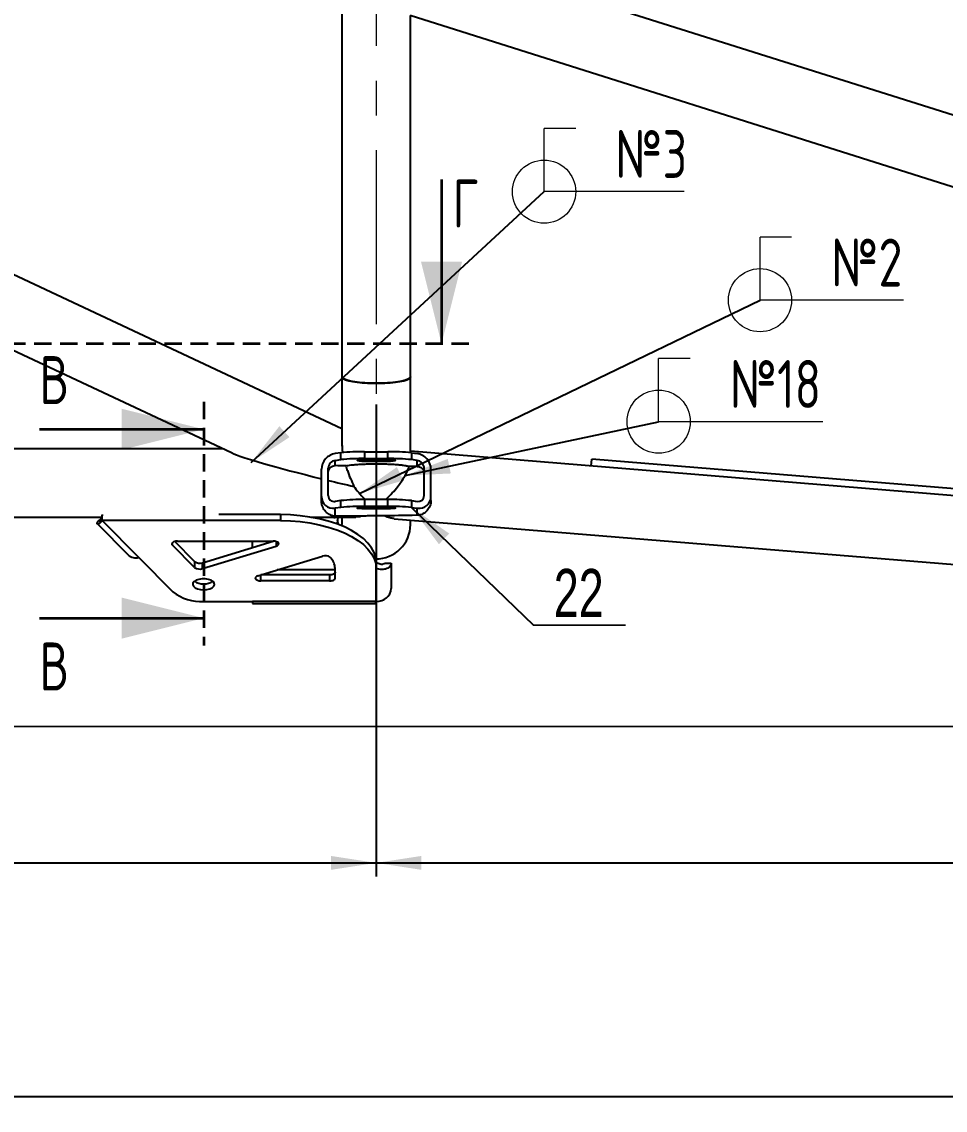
# Model space of a CAD drawing. Header units: millimetres. Extents: x -1160 to 841, y -1082 to 594.
# Drawn here: x 317.4 to 384.8, y 312.6 to 392.1 of the extents above; entities that cross this region are included whole.
import ezdxf

# ---------------------------------------------------------------- set-up
doc = ezdxf.new("R2010")
doc.units = ezdxf.units.MM
doc.linetypes.add('CENTERX2', pattern=[20.32, 12.7, -2.54, 2.54, -2.54])
doc.linetypes.add('HIDDEN', pattern=[1.905, 1.27, -0.635])
doc.layers.add('FORMAT', color=7, linetype='Continuous')
doc.styles.add('SLDTEXTSTYLE0', font='TXT', dxfattribs={"width": 0.7, "bigfont": 'bigfont'})
doc.styles.add('SLDTEXTSTYLE1', font='TXT', dxfattribs={"width": 0.7})
doc.dimstyles.new('SLDDIMSTYLE0', dxfattribs={"dimtxt": 3.5, "dimasz": 3.302, "dimexe": 0, "dimexo": 0.0625, "dimgap": 0.875, "dimtad": 1, "dimdec": 0, "dimlfac": 5, "dimrnd": 1e-09, "dimzin": 12, "dimdsep": 46, "dimtxsty": 'SLDTEXTSTYLE1', "dimsah": 1, "dimcen": 0.09, "dimadec": 0, "dimazin": 3, "dimtfac": 1, "dimtdec": 0, "dimtofl": 0, "dimtmove": 0, "dimatfit": 3, "dimfxl": 0, "dimfrac": 2, "dimtolj": 1, "dimtzin": 12, "dimarcsym": 0})
doc.dimstyles.new('SLDDIMSTYLE1', dxfattribs={"dimtxt": 3.5, "dimasz": 3.302, "dimexe": 0, "dimexo": 0.0625, "dimgap": 0.875, "dimtad": 1, "dimdec": 0, "dimlfac": 5, "dimrnd": 1e-09, "dimzin": 12, "dimdsep": 46, "dimtxsty": 'SLDTEXTSTYLE1', "dimsah": 1, "dimcen": 0.09, "dimadec": 0, "dimazin": 3, "dimtol": 1, "dimtp": 3, "dimtm": 3, "dimtfac": 1, "dimtdec": 0, "dimtofl": 0, "dimtmove": 0, "dimatfit": 3, "dimfxl": 0, "dimfrac": 2, "dimtolj": 1, "dimtzin": 12, "dimarcsym": 0})
doc.dimstyles.new('SLDDIMSTYLE3', dxfattribs={"dimtxt": 0.18, "dimasz": 3.302, "dimexe": 0, "dimexo": 0.0625, "dimgap": 0, "dimtad": 0, "dimtih": 1, "dimtoh": 1, "dimdec": 0, "dimrnd": 1e-09, "dimzin": 0, "dimdsep": 46, "dimtxsty": 'Standard', "dimsah": 1, "dimcen": 0.09, "dimadec": 0, "dimazin": 0, "dimtfac": 3.302, "dimtdec": 0, "dimtofl": 0, "dimtmove": 0, "dimatfit": 3, "dimfxl": 0, "dimfrac": 2, "dimtolj": 1, "dimtzin": 0, "dimarcsym": 0})
doc.dimstyles.new('SLDDIMSTYLE4', dxfattribs={"dimtxt": 0.18, "dimasz": 3.302, "dimexe": 0, "dimexo": 0.0625, "dimgap": 0, "dimtad": 0, "dimtih": 1, "dimtoh": 1, "dimdec": 0, "dimrnd": 1e-09, "dimzin": 0, "dimdsep": 46, "dimtxsty": 'Standard', "dimsah": 1, "dimcen": 0.09, "dimadec": 0, "dimazin": 0, "dimtfac": 3.302, "dimtdec": 0, "dimtofl": 0, "dimtmove": 0, "dimatfit": 3, "dimfxl": 0, "dimfrac": 2, "dimtolj": 1, "dimtzin": 0, "dimarcsym": 0})

# ---------------------------------------------------------------- blocks, each defined once
blk = doc.blocks.new('_D_1')
at = {"layer": 'FORMAT'}
for p, q in [((277.393, 340.607), (277.388, 355.913)), ((503.262, 340.687), (276.393, 340.606))]:
    blk.add_line(p, q, dxfattribs=at)
for points in [[(277.388, 355.913), (276.881, 352.61), (277.897, 352.611)], [(277.393, 340.607), (277.9, 343.909), (276.884, 343.908)]]:
    blk.add_solid(points, dxfattribs=at)
at = {"layer": 'FORMAT', "attachment_point": 1, "rotation": 90.02033, "style": 'SLDTEXTSTYLE1'}
for s, insert, char_height in [('3', (271.698, 351.304), 2), ('3', (274.334, 351.305), 2), ('+', (271.698, 350.239), 2), ('-', (274.334, 350.169), 2), ('77', (272.88, 344.194), 3.5)]:
    blk.add_mtext(s, dxfattribs=dict(at, insert=insert, char_height=char_height))
blk = doc.blocks.new('_D_3')
at = {"layer": 'FORMAT'}
for p, q in [((190.762, 355.389), (190.762, 312.626)), ((619.262, 355.935), (619.262, 312.626)), ((190.762, 313.626), (619.262, 313.626))]:
    blk.add_line(p, q, dxfattribs=at)
for points in [[(190.762, 313.626), (194.064, 313.118), (194.064, 314.134)], [(619.262, 313.626), (615.96, 314.134), (615.96, 313.118)]]:
    blk.add_solid(points, dxfattribs=at)
at = {"layer": 'FORMAT', "insert": (445.141, 318.138), "char_height": 3.5, "attachment_point": 1, "style": 'SLDTEXTSTYLE1'}
blk.add_mtext('2142*', dxfattribs=at)
blk = doc.blocks.new('_D_5')
at = {"layer": 'FORMAT'}
for p, q in [((263.262, 364.082), (263.262, 329.687)), ((343.262, 364.17), (343.262, 329.687)), ((263.262, 330.687), (343.262, 330.687))]:
    blk.add_line(p, q, dxfattribs=at)
for points in [[(263.262, 330.687), (266.564, 330.179), (266.564, 331.195)], [(343.262, 330.687), (339.96, 331.195), (339.96, 330.179)]]:
    blk.add_solid(points, dxfattribs=at)
at = {"layer": 'FORMAT', "attachment_point": 1, "style": 'SLDTEXTSTYLE1'}
for s, insert, char_height in [('3', (296.849, 336.378), 2), ('+', (295.784, 336.378), 2), ('400', (287.498, 335.199), 3.5), ('3', (296.849, 333.742), 2), ('-', (295.713, 333.742), 2)]:
    blk.add_mtext(s, dxfattribs=dict(at, insert=insert, char_height=char_height))
blk = doc.blocks.new('_D_6')
at = {"layer": 'FORMAT'}
for p, q in [((503.262, 404.013), (503.262, 329.687)), ((343.262, 364.17), (343.262, 329.687)), ((343.262, 330.687), (503.262, 330.687))]:
    blk.add_line(p, q, dxfattribs=at)
for points in [[(343.262, 330.687), (346.564, 330.179), (346.564, 331.195)], [(503.262, 330.687), (499.96, 331.195), (499.96, 330.179)]]:
    blk.add_solid(points, dxfattribs=at)
at = {"layer": 'FORMAT', "attachment_point": 1, "style": 'SLDTEXTSTYLE1'}
for s, insert, char_height in [('3', (436.79, 336.378), 2), ('+', (435.725, 336.378), 2), ('800', (427.439, 335.199), 3.5), ('3', (436.79, 333.742), 2), ('-', (435.654, 333.742), 2)]:
    blk.add_mtext(s, dxfattribs=dict(at, insert=insert, char_height=char_height))
blk = doc.blocks.new('SW_NOTE_6')
at = {"color": 0, "linetype": 'Continuous', "lineweight": 0}
for p, q in [((0, 0), (6.715, 0)), ((6.715, 0), (0, 0)), ((0, 0), (6.715, 0)), ((6.715, 0), (0, 0)), ((0, 0), (6.715, 0)), ((6.715, 0), (0, 0))]:
    blk.add_line(p, q, dxfattribs=at)
at = {"color": 0, "linetype": 'Continuous', "lineweight": 0, "insert": (3.304, 4.104), "char_height": 3.5, "attachment_point": 2, "style": 'SLDTEXTSTYLE1'}
blk.add_mtext('22', dxfattribs=at)
blk = doc.blocks.new('SW_WELDSYMBOL_2')
at = {"color": 0, "linetype": 'Continuous', "lineweight": 0}
for p, q in [((0, 0), (0, 4.614)), ((2.307, 4.614), (0, 4.614)), ((10.485, 0), (0, 0))]:
    blk.add_line(p, q, dxfattribs=at)
blk.add_circle((0, 0), 2.307, dxfattribs=at)
at = {"color": 0, "linetype": 'Continuous', "lineweight": 0, "insert": (5.2, 4.498), "char_height": 3.5, "attachment_point": 1, "style": 'SLDTEXTSTYLE0'}
blk.add_mtext('\\M+187822', dxfattribs=at)
blk = doc.blocks.new('SW_WELDSYMBOL_3')
at = {"color": 0, "linetype": 'Continuous', "lineweight": 0}
for p, q in [((0, 0), (0, 4.614)), ((2.307, 4.614), (0, 4.614)), ((10.235, 0), (0, 0))]:
    blk.add_line(p, q, dxfattribs=at)
blk.add_circle((0, 0), 2.307, dxfattribs=at)
at = {"color": 0, "linetype": 'Continuous', "lineweight": 0, "insert": (5.2, 4.498), "char_height": 3.5, "attachment_point": 1, "style": 'SLDTEXTSTYLE0'}
blk.add_mtext('\\M+187823', dxfattribs=at)
blk = doc.blocks.new('SW_WELDSYMBOL_34')
at = {"color": 0, "linetype": 'Continuous', "lineweight": 0}
for p, q in [((0, 0), (0, 4.614)), ((2.307, 4.614), (0, 4.614)), ((11.977, 0), (0, 0))]:
    blk.add_line(p, q, dxfattribs=at)
blk.add_circle((0, 0), 2.307, dxfattribs=at)
at = {"color": 0, "linetype": 'Continuous', "lineweight": 0, "insert": (5.2, 4.498), "char_height": 3.5, "attachment_point": 1, "style": 'SLDTEXTSTYLE0'}
blk.add_mtext('\\M+1878218', dxfattribs=at)

msp = doc.modelspace()

# ---------------------------------------------------------------- linework, layer by layer
at = {"color": 7, "linetype": 'Continuous', "lineweight": 25}
for p, q in [((340.762283, 362.373131), (274.473667, 393.524392)), ((340.762283, 393.487026), (340.762283, 366.169861)), ((500.762283, 348.801816), (358.030732, 393.93745)), ((265.762283, 392.09359), (332.688005, 360.642931)), ((345.738421, 392.580573), (482.834685, 349.22697)), ((345.762283, 366.169861), (345.762283, 392.573027)), ((340.762283, 366.169861), (340.762283, 361.114471)), ((345.762283, 360.639815), (345.762283, 366.169861)), ((332.072794, 360.932039), (301.677058, 360.921255)), ((340.684932, 360.630135), (340.262283, 360.572699)), ((340.262283, 360.07424), (340.684932, 360.131676)), ((340.262283, 359.694132), (340.262283, 360.07424)), ((340.684932, 360.131676), (340.684932, 360.630135)), ((342.416983, 360.708594), (342.416983, 360.210136)), ((342.416983, 360.708594), (344.107582, 360.708594)), ((342.416983, 360.210136), (344.107582, 360.210136)), ((343.822283, 360.150507), (342.702283, 360.150507)), ((344.107582, 360.210136), (344.107582, 360.708594)), ((412.920848, 355.26418), (345.762283, 360.74045)), ((345.839633, 360.630135), (345.839633, 360.131676)), ((345.839633, 360.630135), (346.262283, 360.572699)), ((346.262283, 360.07424), (345.839633, 360.131676)), ((346.262283, 359.635135), (346.262283, 360.07424)), ((358.964626, 359.6639), (359.005262, 360.162246)), ((412.983107, 355.760763), (359.005262, 360.162246)), ((339.262283, 357.446052), (339.262283, 359.439887)), ((339.762283, 357.513999), (339.762283, 359.507834)), ((342.702283, 360.018695), (343.822283, 360.018695)), ((346.762283, 357.513999), (346.762283, 359.507834)), ((347.262283, 357.446052), (347.262283, 359.439887)), ((339.262283, 357.128372), (339.262283, 357.446052)), ((340.684932, 357.140924), (340.262283, 357.083488)), ((340.684932, 356.642466), (340.684932, 357.140924)), ((342.416983, 357.219384), (342.416983, 356.720925)), ((344.107582, 357.219384), (342.416983, 357.219384)), ((344.107582, 356.720925), (344.107582, 357.219384)), ((345.839633, 357.140924), (345.839633, 356.642466)), ((345.839633, 357.140924), (346.262283, 357.083488)), ((347.262283, 357.15184), (347.262283, 357.446052)), ((323.262283, 356.115575), (323.252187, 356.040457)), ((323.262283, 355.682562), (323.262283, 356.090685)), ((336.262283, 356.115575), (331.778817, 356.115575)), ((336.262283, 356.115575), (336.262283, 355.682562)), ((340.684932, 356.642466), (340.262283, 356.58503)), ((340.262283, 356.002194), (340.262283, 356.58503)), ((344.107582, 356.720925), (342.416983, 356.720925)), ((342.702283, 356.661296), (343.822283, 356.661296)), ((343.822283, 356.529485), (342.702283, 356.529485)), ((345.839633, 356.642466), (346.262283, 356.58503)), ((346.262283, 356.069094), (346.262283, 356.58503)), ((301.262283, 355.921108), (323.227893, 355.928901)), ((322.901572, 355.436608), (325.145737, 353.172842)), ((323.139043, 355.697919), (322.998302, 355.663039)), ((323.262283, 355.682562), (325.92693, 352.994642)), ((336.262283, 355.682562), (323.262283, 355.682562)), ((338.485767, 355.934314), (341.781562, 355.935483)), ((341.469292, 355.91375), (340.262283, 355.91375)), ((340.420261, 355.71052), (340.475485, 355.410612)), ((340.762283, 355.91375), (340.762283, 355.389225)), ((340.764029, 355.295793), (340.762283, 355.389225)), ((344.565662, 355.82143), (500.972546, 343.067638)), ((345.762283, 355.389225), (345.762283, 355.723855)), ((330.005778, 352.257727), (328.38393, 353.893741)), ((330.005778, 352.69074), (328.551017, 354.158206)), ((328.742319, 354.182562), (335.741652, 354.182562)), ((330.572089, 352.608705), (335.745245, 354.182554)), ((330.572089, 352.175692), (335.949574, 353.811705)), ((334.236609, 353.726087), (334.236609, 354.182562)), ((334.236609, 353.726087), (334.236609, 353.723576)), ((325.92693, 352.994642), (328.422349, 350.477427)), ((334.626803, 351.653419), (339.341203, 353.087699)), ((330.005778, 352.69074), (330.005778, 352.257727)), ((330.572089, 352.175692), (330.572089, 352.608705)), ((340.262283, 351.482562), (340.262283, 352.182562)), ((343.262283, 352.182562), (343.262283, 352.615575)), ((343.262283, 349.782562), (343.262283, 352.182562)), ((343.862283, 352.561788), (344.362283, 352.561788)), ((344.362283, 352.561788), (344.362283, 350.73519)), ((334.834725, 351.282562), (334.834725, 351.715575)), ((339.862283, 351.715575), (334.834725, 351.715575)), ((340.262283, 352.080638), (336.031049, 352.080638)), ((339.862283, 351.715575), (339.862283, 351.282562)), ((339.862283, 351.282562), (334.834725, 351.282562)), ((330.662283, 349.782562), (334.236609, 349.782562)), ((343.236609, 349.782562), (334.236609, 349.782562)), ((334.236609, 349.782562), (334.236609, 349.63519)), ((343.236609, 349.782562), (343.262283, 349.782562)), ((343.236609, 349.63519), (343.236609, 349.782562)), ((334.236609, 349.63519), (343.236609, 349.63519))]:
    msp.add_line(p, q, dxfattribs=at)
at = {"color": 7, "linetype": 'Continuous', "lineweight": 35}
for p, q in [((348.033322, 380.589225), (348.033322, 368.589225)), ((318.677297, 362.350119), (330.677297, 362.350119)), ((318.677297, 348.558138), (330.677297, 348.558138))]:
    msp.add_line(p, q, dxfattribs=at)
at = {"color": 7, "linetype": 'HIDDEN', "lineweight": 35}
for p, q in [((350.033322, 368.589225), (256.250831, 368.589225)), ((330.677297, 364.350119), (330.677297, 346.558138))]:
    msp.add_line(p, q, dxfattribs=at)
at = {"color": 8, "linetype": 'Continuous', "lineweight": 25}
for p, q in [((342.702283, 360.150507), (342.702283, 360.018695)), ((343.822283, 360.018695), (343.822283, 360.150507)), ((342.702283, 356.661296), (342.702283, 356.529485)), ((343.822283, 356.529485), (343.822283, 356.661296)), ((340.262283, 355.91375), (340.262283, 355.934944)), ((328.38393, 353.893741), (328.38393, 354.071384)), ((334.244862, 353.726087), (334.236609, 353.726087)), ((335.949574, 354.153419), (335.949574, 353.811705))]:
    msp.add_line(p, q, dxfattribs=at)
at = {"color": 7, "linetype": 'Continuous', "lineweight": 25, "flags": 128}
for points in [[(343.262283, 365.711649), (342.839781, 365.71824), (342.429433, 365.737823), (342.043045, 365.769835), (341.691733, 365.813355), (341.385602, 365.867132), (341.13346, 365.929617), (340.94256, 365.999014), (340.818394, 366.073325), (340.764535, 366.150414), (340.762283, 366.169861)], [(340.762283, 366.169861), (340.782531, 366.11166), (340.871866, 366.035686), (341.029968, 365.963572), (341.25229, 365.897393), (341.532435, 365.839052), (341.862346, 365.790228), (342.232529, 365.752325), (342.632337, 365.726434), (343.050268, 365.713299), (343.474297, 365.713299), (343.892228, 365.726434), (344.292036, 365.752325), (344.66222, 365.790228), (344.99213, 365.839052), (345.272275, 365.897393), (345.494597, 365.963572), (345.652699, 366.035686), (345.742034, 366.11166), (345.762283, 366.169861)], [(345.762283, 366.169861), (345.76003, 366.150414), (345.706171, 366.073325), (345.582005, 365.999014), (345.391105, 365.929617), (345.138963, 365.867132), (344.832833, 365.813355), (344.48152, 365.769835), (344.095132, 365.737823), (343.684785, 365.71824), (343.262283, 365.711649)], [(342.702283, 360.150507), (342.442708, 360.147281), (342.208543, 360.13792), (342.022708, 360.123339), (341.903395, 360.104967), (341.862283, 360.084601), (341.903395, 360.064235), (342.022708, 360.045863), (342.208543, 360.031282), (342.442708, 360.021921), (342.702283, 360.018695)], [(343.822283, 360.018695), (344.081857, 360.021921), (344.316022, 360.031282), (344.501857, 360.045863), (344.62117, 360.064235), (344.662283, 360.084601), (344.62117, 360.104967), (344.501857, 360.123339), (344.316022, 360.13792), (344.081857, 360.147281), (343.822283, 360.150507)], [(343.262283, 352.615575), (343.223936, 352.981424), (343.109316, 353.343266), (342.919678, 353.697134), (342.657101, 354.039153), (342.32446, 354.365575), (341.925402, 354.672823), (341.464296, 354.957532), (340.946197, 355.216582), (340.376779, 355.447134), (339.762283, 355.646664), (339.109439, 355.812984), (338.425402, 355.944273), (337.717664, 356.039091), (336.993982, 356.096401), (336.262283, 356.115575)], [(342.702283, 356.529485), (342.442708, 356.53271), (342.208543, 356.542072), (342.022708, 356.556652), (341.903395, 356.575024), (341.862283, 356.59539), (341.903395, 356.615756), (342.022708, 356.634129), (342.208543, 356.648709), (342.442708, 356.65807), (342.702283, 356.661296)], [(343.822283, 356.661296), (344.081857, 356.65807), (344.316022, 356.648709), (344.501857, 356.634129), (344.62117, 356.615756), (344.662283, 356.59539), (344.62117, 356.575024), (344.501857, 356.556652), (344.316022, 356.542072), (344.081857, 356.53271), (343.822283, 356.529485)], [(336.262283, 355.682562), (336.993982, 355.663389), (337.717664, 355.606079), (338.425402, 355.51126), (339.109439, 355.379971), (339.762283, 355.213651), (340.376779, 355.014122), (340.946197, 354.783569), (341.464296, 354.524519), (341.925402, 354.239811), (342.32446, 353.932562), (342.657101, 353.60614), (342.919678, 353.264122), (343.109316, 352.910253), (343.223936, 352.548412), (343.262283, 352.182562)], [(340.4527, 355.91375), (340.424204, 355.744253), (340.409398, 355.435213)], [(328.742319, 354.182562), (328.641858, 354.176152), (328.547836, 354.157331), (328.466282, 354.127307), (328.402424, 354.088003), (328.360355, 354.041941), (328.342771, 353.992072), (328.350801, 353.941593), (328.38393, 353.893741)], [(335.949574, 353.811705), (336.04764, 353.853749), (336.113792, 353.909227), (336.141131, 353.972355), (336.126805, 354.036546), (336.072309, 354.095108), (335.983326, 354.141931), (335.869137, 354.172132), (335.741652, 354.182562)], [(330.662283, 350.632562), (330.898087, 350.650333), (331.112939, 350.702067), (331.287748, 350.783166), (331.406982, 350.886426), (331.460046, 351.00267), (331.442225, 351.121571), (331.355103, 351.232562), (331.206421, 351.325783), (331.00939, 351.39295), (330.781516, 351.428094), (330.543049, 351.428094), (330.315176, 351.39295), (330.118144, 351.325783), (329.969462, 351.232562), (329.88234, 351.121571), (329.86452, 351.00267), (329.917584, 350.886426), (330.036817, 350.783166), (330.211627, 350.702067), (330.426478, 350.650333), (330.662283, 350.632562)], [(334.626803, 351.653419), (334.528738, 351.611375), (334.462586, 351.555897), (334.435247, 351.49277), (334.449572, 351.428578), (334.504069, 351.370016), (334.593051, 351.323193), (334.70724, 351.292992), (334.834725, 351.282562)], [(340.262283, 351.915575), (340.254597, 351.876557), (340.231834, 351.839038), (340.19487, 351.804461), (340.145125, 351.774153), (340.084511, 351.749281), (340.015356, 351.730799), (339.940319, 351.719418), (339.862283, 351.715575)], [(339.862283, 351.282562), (339.940319, 351.286405), (340.015356, 351.297786), (340.084511, 351.316268), (340.145125, 351.341141), (340.19487, 351.371448), (340.231834, 351.406025), (340.254597, 351.443544), (340.262283, 351.482562)]]:
    msp.add_lwpolyline(points, dxfattribs=at)
at = {"color": 7, "linetype": 'Continuous', "lineweight": 25}
for centre, radius, start, end in [((342.229453, 345.691009), 15.018756, 89.28456344, 95.9027025), ((342.229453, 345.192551), 15.018756, 89.28456344, 95.9027025), ((344.295112, 345.691009), 15.018756, 84.0972975, 90.71543656), ((344.295112, 345.192551), 15.018756, 84.0972975, 90.71543656), ((342.229453, 342.201799), 15.018756, 89.28456344, 95.9027025), ((344.295112, 342.201799), 15.018756, 84.0972975, 90.71543656), ((342.229453, 341.70334), 15.018756, 89.28456344, 95.9027025), ((344.295112, 341.70334), 15.018756, 84.0972975, 90.71543656), ((322.609851, 356.19701), 0.660318, 306.03494347, 336.04378923), ((340.262277, 356.916725), 1.002975, 258.22072091, 270.00030416), ((343.262283, 355.389225), 2.5, 269.50856198, 0), ((325.692555, 353.768588), 0.808655, 227.45206708, 286.84789845), ((339.544065, 352.505697), 0.616344, 53.07695342, 109.21652522), ((339.031523, 352.139795), 1.231503, 1.99012353, 44.20472114), ((330.369241, 353.204108), 0.629009, 234.70159046, 288.81343299), ((330.369241, 352.771095), 0.629009, 234.70159046, 288.81343299), ((330.599666, 352.160784), 1.096997, 236.21196379, 273.27222729), ((330.724899, 352.160784), 1.096997, 266.7277722, 303.78803962), ((343.331033, 350.814576), 1.034301, 266.18873895, 355.59805035), ((330.456193, 353.075925), 3.299805, 231.94971473, 273.58073698)]:
    msp.add_arc(centre, radius, start, end, dxfattribs=at)
for centre, major_axis, ratio, start_param, end_param in [((343.262283, 358.436009), (10.860923, -2.422738), 0.055375384, 3.384527218, 4.347598997), ((340.262283, 359.575782), (0.738412, 0.772618), 0.872811924, 0.830712145, 2.401508472), ((340.262283, 359.575782), (0.369206, 0.386309), 0.872811924, 0.830712145, 2.401508472), ((346.262283, 359.575782), (-0.738412, 0.772618), 0.872811924, 3.881676835, 5.452473162), ((346.262283, 359.575782), (-0.369206, 0.386309), 0.872811924, 3.881676835, 5.452473162), ((341.021554, 359.489003), (6.002309, -0.065608), 0.033055394, 1.568049969, 1.697993928), ((331.06928, 359.430255), (29.798942, 0.070735), 0.006585369, 1.035769812, 1.058729771), ((343.262283, 358.436009), (10.860923, -2.422738), 0.055375384, 4.396654963, 4.574830933), ((340.262283, 357.581947), (0.738412, 0.772618), 0.872811924, 2.401508472, 3.972304799), ((340.262283, 357.581947), (0.369206, 0.386309), 0.872811924, 2.401508472, 3.972304799), ((346.262283, 357.581947), (-0.369206, 0.386309), 0.872811924, 2.310880509, 3.881676835), ((346.262283, 357.581947), (-0.738412, 0.772618), 0.872811924, 2.310880509, 3.881676835), ((-2130.522325, 357.558369), (2500.347831, -1.605229), 0.000078451, 0.148692711, 0.15392872), ((372.640722, 356.04042), (29.798942, 0.070735), 0.006585369, 2.65773447, 2.881149696)]:
    msp.add_ellipse(centre, major_axis=major_axis, ratio=ratio, start_param=start_param, end_param=end_param, dxfattribs=at)
for points, knots in [([(340.769794, 361.177276), (340.767435, 361.139737), (340.758995, 361.005397), (340.780436, 360.818202), (340.806335, 360.673878), (340.812105, 360.641721)], [0, 0, 0, 0, 0.231592121, 0.8287924818, 1, 1, 1, 1]), ([(339.762283, 359.184375), (339.762283, 359.216065), (339.765081, 359.247583), (339.776449, 359.310322), (339.785164, 359.3419), (339.808425, 359.402779), (339.822844, 359.431978), (339.857492, 359.487768), (339.878055, 359.514679), (339.923855, 359.563399), (339.949033, 359.585318), (340.004075, 359.624089), (340.034034, 359.640863), (340.126669, 359.680776), (340.19448, 359.694586), (340.262283, 359.694132)], [0, 0, 0, 0, 0.125, 0.125, 0.25, 0.25, 0.375, 0.375, 0.5, 0.5, 0.625, 0.625, 0.75, 0.75, 1, 1, 1, 1]), ([(341.040207, 359.687231), (341.089571, 359.697479), (341.14609, 359.707507), (341.275419, 359.727063), (341.348721, 359.736632), (341.509833, 359.754666), (341.597927, 359.763191), (341.742737, 359.77515), (341.793127, 359.778998), (341.898517, 359.786393), (341.953423, 359.789929), (342.122308, 359.799861), (342.241349, 359.805649), (342.43054, 359.812962), (342.495706, 359.815178), (342.628377, 359.819071), (342.695401, 359.820736), (342.89853, 359.824889), (343.036671, 359.826545), (343.248205, 359.827263), (343.319634, 359.8272), (343.460289, 359.82648), (343.529963, 359.825825), (343.668044, 359.823944), (343.73645, 359.822717), (343.872001, 359.819695), (343.939498, 359.817888), (344.136466, 359.811721), (344.260997, 359.806625), (344.438577, 359.797644), (344.496436, 359.794413), (344.608073, 359.787576), (344.661667, 359.783984), (344.816272, 359.772729), (344.911138, 359.764587), (345.0423, 359.751507), (345.08409, 359.747005), (345.162969, 359.737859), (345.200225, 359.733198), (345.305928, 359.718973), (345.368336, 359.709166), (345.451148, 359.694021), (345.476943, 359.6889), (345.525059, 359.678518), (345.547427, 359.673243), (345.608879, 359.657378), (345.642525, 359.646717), (345.669753, 359.635981)], [0, 0, 0, 0, 0.0625, 0.0625, 0.125, 0.125, 0.1875, 0.1875, 0.21875, 0.21875, 0.25, 0.25, 0.3125, 0.3125, 0.34375, 0.34375, 0.375, 0.375, 0.4375, 0.4375, 0.46875, 0.46875, 0.5, 0.5, 0.53125, 0.53125, 0.5625, 0.5625, 0.625, 0.625, 0.65625, 0.65625, 0.6875, 0.6875, 0.75, 0.75, 0.78125, 0.78125, 0.8125, 0.8125, 0.875, 0.875, 0.90625, 0.90625, 0.9375, 0.9375, 1, 1, 1, 1]), ([(341.043857, 359.687827), (341.08042, 359.569918), (341.180423, 359.247431), (341.380362, 358.735431), (341.553037, 358.361163), (341.64009, 358.172479)], [0, 0, 0, 0, 0.222268955, 0.607914725, 1, 1, 1, 1]), ([(343.956243, 357.219384), (344.083128, 357.339737), (344.352478, 357.595221), (344.710842, 358.007694), (345.029539, 358.425715), (345.33631, 358.89382), (345.562021, 359.315623), (345.645697, 359.575436), (345.665598, 359.637227)], [0, 0, 0, 0, 0.1801672437, 0.3824561604, 0.5324980281, 0.6862793774, 0.9253879584, 1, 1, 1, 1]), ([(346.262283, 359.635135), (346.296957, 359.635082), (346.330937, 359.63164), (346.397588, 359.61834), (346.430494, 359.608308), (346.522671, 359.570138), (346.577532, 359.533235), (346.644586, 359.466668), (346.664748, 359.442267), (346.699319, 359.391008), (346.713926, 359.364006), (346.737809, 359.307103), (346.746964, 359.277313), (346.759139, 359.216955), (346.762283, 359.186122), (346.762283, 359.154573)], [0, 0, 0, 0, 0.125, 0.125, 0.25, 0.25, 0.5, 0.5, 0.625, 0.625, 0.75, 0.75, 0.875, 0.875, 1, 1, 1, 1]), ([(341.613475, 358.215981), (341.639008, 358.178008), (341.7845, 357.961628), (342.06509, 357.617108), (342.327057, 357.34581), (342.449136, 357.219384)], [0, 0, 0, 0, 0.102057869, 0.581553358, 1, 1, 1, 1]), ([(340.262283, 356.002194), (340.238056, 356.002222), (340.213969, 356.003643), (340.169918, 356.008296), (340.149348, 356.011518), (340.09206, 356.022562), (340.05882, 356.03175), (339.995373, 356.05262), (339.965527, 356.064342), (339.908373, 356.089789), (339.880978, 356.103568), (339.801153, 356.148017), (339.751035, 356.181781), (339.655363, 356.258023), (339.609767, 356.300617), (339.481145, 356.442476), (339.408119, 356.552827), (339.339642, 356.715177), (339.327131, 356.748895), (339.304878, 356.819089), (339.295121, 356.855712), (339.271272, 356.967851), (339.262283, 357.04618), (339.262283, 357.128372)], [0, 0, 0, 0, 0.03125, 0.03125, 0.0625, 0.0625, 0.125, 0.125, 0.1875, 0.1875, 0.25, 0.25, 0.375, 0.375, 0.5, 0.5, 0.75, 0.75, 0.8125, 0.8125, 0.875, 0.875, 1, 1, 1, 1]), ([(347.262283, 357.15184), (347.262283, 357.114518), (347.260317, 357.077402), (347.25289, 357.005092), (347.247433, 356.96969), (347.226303, 356.865622), (347.205651, 356.79858), (347.154697, 356.673554), (347.124428, 356.615218), (347.055447, 356.505806), (347.016428, 356.454423), (346.931332, 356.360216), (346.885459, 356.317457), (346.786261, 356.240044), (346.732792, 356.205258), (346.616165, 356.144934), (346.553763, 356.119662), (346.450568, 356.091518), (346.415046, 356.083934), (346.340974, 356.073016), (346.301869, 356.069684), (346.262283, 356.069094)], [0, 0, 0, 0, 0.0625, 0.0625, 0.125, 0.125, 0.25, 0.25, 0.375, 0.375, 0.5, 0.5, 0.625, 0.625, 0.75, 0.75, 0.875, 0.875, 0.9375, 0.9375, 1, 1, 1, 1]), ([(323.262283, 355.682562), (323.180869, 355.593223), (323.017932, 355.414422), (322.872135, 355.413414), (322.887613, 355.532954), (322.974216, 355.634732), (322.998302, 355.663039)], [0, 0, 0, 0, 0.295112298, 0.59062882, 0.886145824, 1, 1, 1, 1]), ([(323.252831, 356.046363), (323.242368, 355.989003), (323.220871, 355.871157), (323.166747, 355.742274), (323.118449, 355.657961), (323.088264, 355.622172), (323.089942, 355.623656), (323.090449, 355.624105)], [0, 0, 0, 0, 0.221184518, 0.454422942, 0.668498217, 0.899845473, 1, 1, 1, 1]), ([(342.237897, 356.010664), (342.163911, 355.987817), (342.00677, 355.939293), (341.86338, 355.945081), (341.787501, 355.948144)], [0, 0, 0, 0, 0.470818055, 1, 1, 1, 1]), ([(343.8466, 356.022603), (343.714149, 356.027319), (343.576581, 356.030504), (343.361479, 356.032664), (343.287799, 356.032935), (343.143216, 356.032539), (343.071669, 356.031884), (342.930008, 356.029698), (342.859349, 356.028148), (342.722521, 356.024273), (342.656423, 356.02196), (342.528344, 356.016665), (342.466075, 356.013666), (342.346691, 356.007135), (342.289933, 356.003626), (342.235666, 355.999912)], [0, 0, 0, 0, 0.25, 0.25, 0.375, 0.375, 0.5, 0.5, 0.625, 0.625, 0.75, 0.75, 0.875, 0.875, 1, 1, 1, 1]), ([(344.561771, 355.832019), (344.461543, 355.840896), (344.231988, 355.861225), (343.99, 355.964565), (343.853669, 356.022785)], [0, 0, 0, 0, 0.436620281, 1, 1, 1, 1]), ([(343.862283, 352.561788), (343.845552, 352.534961), (343.812031, 352.48121), (343.569055, 352.467723), (343.362646, 352.567204), (343.262283, 352.615575)], [0, 0, 0, 0, 0.338590561, 0.678401532, 1, 1, 1, 1]), ([(344.362283, 352.561788), (344.34605, 352.485536), (344.312892, 352.329777), (344.052569, 352.155119), (343.683427, 352.082643), (343.398506, 352.150242), (343.262283, 352.182562)], [0, 0, 0, 0, 0.247478685, 0.505515745, 0.763583351, 1, 1, 1, 1])]:
    msp.add_open_spline(points, degree=3, knots=knots, dxfattribs=at)
at = {"color": 7, "linetype": 'Continuous', "lineweight": 35}
for points in [[(348.033322, 368.589225), (349.533322, 374.589225), (346.533322, 374.589225)], [(330.677297, 362.350119), (324.677297, 363.850119), (324.677297, 360.850119)], [(330.677297, 348.558138), (324.677297, 350.058138), (324.677297, 347.058138)]]:
    msp.add_solid(points, dxfattribs=at)
at = {"layer": 'FORMAT', "linetype": 'CENTERX2', "lineweight": 18}
msp.add_line((343.262283, 443.683922), (343.262283, 364.169861), dxfattribs=at)

# ---------------------------------------------------------------- block references
at = {"color": 7, "linetype": 'Continuous', "lineweight": 0}
for name, p in [('SW_WELDSYMBOL_3', (355.518732, 379.701236)), ('SW_WELDSYMBOL_2', (371.285238, 371.775484)), ('SW_WELDSYMBOL_34', (363.88347, 362.906074)), ('SW_NOTE_6', (354.744526, 348.043635))]:
    msp.add_blockref(name, p, dxfattribs=at)

# ---------------------------------------------------------------- texts
at = {"color": 7, "linetype": 'Continuous', "char_height": 3.5, "attachment_point": 1, "style": 'SLDTEXTSTYLE0'}
for s, insert in [('\\M+18443', (348.829474, 380.589225)), ('\\M+18442', (318.677297, 367.693613)), ('\\M+18442', (318.677297, 346.778754))]:
    msp.add_mtext(s, dxfattribs=dict(at, insert=insert))

# ---------------------------------------------------------------- dimensions: what is measured, and where the dimension line sits
at = {"layer": 'FORMAT'}
for base, p1, p2, dimstyle, picture, middle in [((503.262283, 330.68681), (343.262283, 364.169861), (503.262283, 404.013241), 'SLDDIMSTYLE1', '_D_6', (432.682328, 330.68681)), ((343.262283, 330.68681), (263.262283, 364.082415), (343.262283, 364.169861), 'SLDDIMSTYLE1', '_D_5', (292.74144, 330.68681)), ((619.2622825755, 313.6257654554), (190.7622825755, 355.3892249806), (619.2622825755, 355.934986226), 'SLDDIMSTYLE0', '_D_3', (450.3687373126, 313.6257654554))]:
    dim = msp.add_linear_dim(base=base, p1=p1, p2=p2, dimstyle=dimstyle, dxfattribs=at)
    dim.commit()
    dim.dimension.update_dxf_attribs({"geometry": picture, "text_midpoint": middle, "dimtype": 160})
dim = msp.add_linear_dim(base=(277.38761, 355.912638), p1=(503.262283, 340.68681), p2=(264.756207, 355.908157), angle=270.02032717, dimstyle='SLDDIMSTYLE1', dxfattribs=at)
dim.commit()
dim.dimension.update_dxf_attribs({"geometry": '_D_1', "text_midpoint": (277.390304, 348.319343), "dimtype": 160})

# ---------------------------------------------------------------- leaders
at = {"color": 7, "linetype": 'Continuous', "lineweight": 0}
for points, dimstyle in [([(334.135134, 359.931752), (355.518732, 379.701236)], 'SLDDIMSTYLE4'), ([(342.033165, 357.667604), (371.285238, 371.775484)], 'SLDDIMSTYLE4'), ([(345.36809, 358.968607), (363.88347, 362.906074)], 'SLDDIMSTYLE4'), ([(345.839633, 356.642466), (354.744526, 348.043635)], 'SLDDIMSTYLE3')]:
    msp.add_leader(points, dimstyle=dimstyle, dxfattribs=at)

doc.saveas('drawing.dxf')
